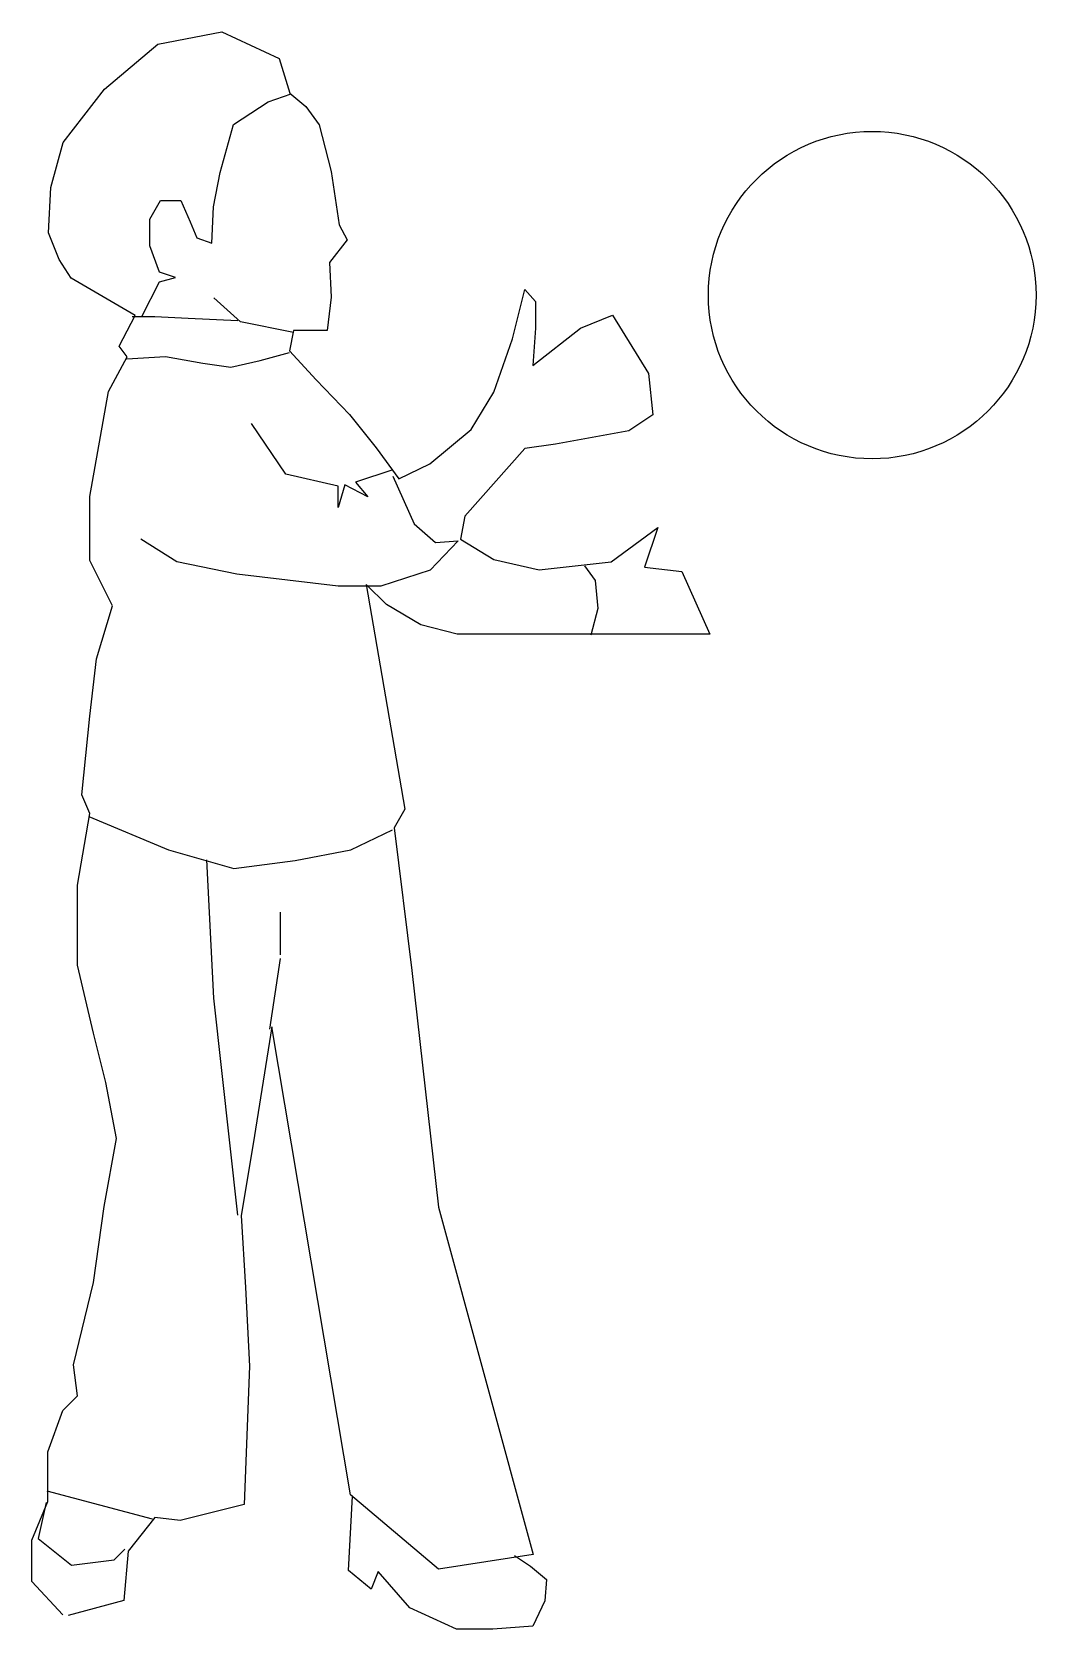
# Model space of a CAD drawing. Header units: millimetres. Extents: x -1530.367 to -1529.793, y 1850.983 to 1851.897.
import ezdxf

# ---------------------------------------------------------------- set-up
doc = ezdxf.new("R2010")
doc.units = ezdxf.units.MM
doc.header["$LTSCALE"] = 10
doc.layers.add('Humanos', color=2, linetype='Continuous')

msp = doc.modelspace()

# ---------------------------------------------------------------- linework, layer by layer
at = {"layer": 'Humanos'}
for p, q in [((-1530.32523, 1851.86444), (-1530.29478, 1851.89028)), ((-1530.29478, 1851.89028), (-1530.25824, 1851.89724)), ((-1530.25824, 1851.89724), (-1530.22544, 1851.88202)), ((-1530.22544, 1851.88202), (-1530.21935, 1851.86227)), ((-1530.34898, 1851.83399), (-1530.32523, 1851.86444)), ((-1530.2317, 1851.85731), (-1530.21865, 1851.86192)), ((-1530.21935, 1851.86227), (-1530.21021, 1851.85461)), ((-1530.25154, 1851.84426), (-1530.2317, 1851.85731)), ((-1530.21021, 1851.85461), (-1530.20256, 1851.844)), ((-1530.25911, 1851.81685), (-1530.25154, 1851.84426)), ((-1530.20256, 1851.844), (-1530.19568, 1851.81729)), ((-1530.35594, 1851.80815), (-1530.34898, 1851.83399)), ((-1530.26302, 1851.7971), (-1530.25911, 1851.81685)), ((-1530.19568, 1851.81729), (-1530.19107, 1851.78684)), ((-1530.35742, 1851.78223), (-1530.35594, 1851.80815)), ((-1530.29939, 1851.79014), (-1530.2933, 1851.80076)), ((-1530.2933, 1851.80076), (-1530.28173, 1851.80076)), ((-1530.28173, 1851.80076), (-1530.27633, 1851.78858)), ((-1530.26389, 1851.7764), (-1530.26302, 1851.7971)), ((-1530.29939, 1851.77492), (-1530.29939, 1851.79014)), ((-1530.27633, 1851.78858), (-1530.27242, 1851.77944)), ((-1530.35133, 1851.767), (-1530.35742, 1851.78223)), ((-1530.27242, 1851.77944), (-1530.26389, 1851.7764)), ((-1530.19107, 1851.78684), (-1530.18655, 1851.77831)), ((-1530.29391, 1851.75969), (-1530.29939, 1851.77492)), ((-1530.18655, 1851.77831), (-1530.19655, 1851.76526)), ((-1530.34437, 1851.75639), (-1530.35133, 1851.767)), ((-1530.19655, 1851.76526), (-1530.19568, 1851.74551)), ((-1530.30783, 1851.73507), (-1530.34437, 1851.75639)), ((-1530.30391, 1851.73446), (-1530.29391, 1851.75421)), ((-1530.28477, 1851.75665), (-1530.29391, 1851.75969)), ((-1530.29391, 1851.75421), (-1530.28477, 1851.75665)), ((-1530.24762, 1851.73142), (-1530.26285, 1851.74508)), ((-1530.19568, 1851.74551), (-1530.19803, 1851.72637)), ((-1530.09189, 1851.72159), (-1530.08493, 1851.74986)), ((-1530.08493, 1851.74986), (-1530.07884, 1851.7429)), ((-1530.07884, 1851.7429), (-1530.07884, 1851.72768)), ((-1530.31696, 1851.71741), (-1530.30783, 1851.73507)), ((-1530.29652, 1851.7342), (-1530.30957, 1851.7342)), ((-1530.27738, 1851.73333), (-1530.29652, 1851.7342)), ((-1530.2491, 1851.73185), (-1530.27738, 1851.73333)), ((-1530.053, 1851.72768), (-1530.03473, 1851.73525)), ((-1530.03473, 1851.73525), (-1530.01412, 1851.70175)), ((-1530.21717, 1851.72533), (-1530.24762, 1851.73142)), ((-1530.21717, 1851.72637), (-1530.21952, 1851.7148)), ((-1530.19803, 1851.72637), (-1530.21717, 1851.72637)), ((-1530.08041, 1851.70636), (-1530.053, 1851.72768)), ((-1530.07884, 1851.72768), (-1530.08041, 1851.70636)), ((-1530.31244, 1851.71132), (-1530.31696, 1851.71741)), ((-1530.21952, 1851.7148), (-1530.2043, 1851.6981)), ((-1530.10259, 1851.69114), (-1530.09189, 1851.72159)), ((-1530.32305, 1851.69157), (-1530.31244, 1851.71132)), ((-1530.31261, 1851.7101), (-1530.29043, 1851.71158)), ((-1530.29043, 1851.71158), (-1530.26911, 1851.70767)), ((-1530.26911, 1851.70767), (-1530.25302, 1851.70532)), ((-1530.25302, 1851.70532), (-1530.23631, 1851.70923)), ((-1530.23631, 1851.70923), (-1530.21952, 1851.71376)), ((-1530.2043, 1851.6981), (-1530.18524, 1851.67826)), ((-1530.01412, 1851.70175), (-1530.01168, 1851.67809)), ((-1530.32766, 1851.66573), (-1530.32305, 1851.69157)), ((-1530.11564, 1851.66982), (-1530.10259, 1851.69114)), ((-1530.18524, 1851.67826), (-1530.17002, 1851.65921)), ((-1530.01168, 1851.67809), (-1530.02534, 1851.66895)), ((-1530.22152, 1851.64425), (-1530.24127, 1851.67313)), ((-1530.13931, 1851.65007), (-1530.11564, 1851.66982)), ((-1530.02534, 1851.66895), (-1530.06736, 1851.66138)), ((-1530.33375, 1851.63137), (-1530.32766, 1851.66573)), ((-1530.06736, 1851.66138), (-1530.08493, 1851.65895)), ((-1530.17002, 1851.65921), (-1530.15697, 1851.64155)), ((-1530.08493, 1851.65895), (-1530.1193, 1851.62006)), ((-1530.19168, 1851.63729), (-1530.22152, 1851.64425)), ((-1530.16036, 1851.64659), (-1530.18168, 1851.63963)), ((-1530.16036, 1851.64311), (-1530.14818, 1851.61571)), ((-1530.15697, 1851.64155), (-1530.13931, 1851.65007)), ((-1530.18777, 1851.63816), (-1530.19168, 1851.62511)), ((-1530.19168, 1851.62511), (-1530.19168, 1851.63729)), ((-1530.17472, 1851.6312), (-1530.18777, 1851.63816)), ((-1530.18168, 1851.63963), (-1530.17472, 1851.6312)), ((-1530.33375, 1851.59483), (-1530.33375, 1851.63137)), ((-1530.14818, 1851.61571), (-1530.13609, 1851.6051)), ((-1530.1193, 1851.62006), (-1530.12173, 1851.60701)), ((-1530.2839, 1851.59396), (-1530.30461, 1851.60701)), ((-1530.12304, 1851.60597), (-1530.13913, 1851.58917)), ((-1530.13609, 1851.6051), (-1530.12304, 1851.60597)), ((-1530.12173, 1851.60701), (-1530.10259, 1851.59544)), ((-1530.0356, 1851.59396), (-1530.0089, 1851.61371)), ((-1530.0089, 1851.61371), (-1530.01646, 1851.59091)), ((-1530.3207, 1851.5689), (-1530.33375, 1851.59483)), ((-1530.24954, 1851.587), (-1530.2839, 1851.59396)), ((-1530.19168, 1851.58004), (-1530.24954, 1851.587)), ((-1530.13913, 1851.58917), (-1530.16732, 1851.58004)), ((-1530.10259, 1851.59544), (-1530.07667, 1851.58935)), ((-1530.07667, 1851.58935), (-1530.0356, 1851.59396)), ((-1530.05083, 1851.59178), (-1530.04474, 1851.58335)), ((-1530.01646, 1851.59091), (-1529.99515, 1851.58848)), ((-1529.99515, 1851.58848), (-1529.97905, 1851.55263)), ((-1530.16732, 1851.58004), (-1530.19168, 1851.58004)), ((-1530.17567, 1851.58108), (-1530.15349, 1851.45241)), ((-1530.1641, 1851.5696), (-1530.17567, 1851.58108)), ((-1530.04474, 1851.58335), (-1530.04317, 1851.56725)), ((-1530.32984, 1851.53845), (-1530.3207, 1851.5689)), ((-1530.14435, 1851.55803), (-1530.1641, 1851.5696)), ((-1530.04317, 1851.56725), (-1530.04709, 1851.55203)), ((-1530.12365, 1851.55263), (-1530.14435, 1851.55803)), ((-1529.97905, 1851.55263), (-1530.12365, 1851.55263)), ((-1530.33375, 1851.50565), (-1530.32984, 1851.53845)), ((-1530.33828, 1851.46068), (-1530.33375, 1851.50565)), ((-1530.33375, 1851.44997), (-1530.33828, 1851.46068)), ((-1530.34071, 1851.40891), (-1530.33375, 1851.44997)), ((-1530.15349, 1851.45241), (-1530.15958, 1851.44171)), ((-1530.33436, 1851.44823), (-1530.28869, 1851.42918)), ((-1530.18437, 1851.42918), (-1530.16062, 1851.44067)), ((-1530.15958, 1851.44171), (-1530.14957, 1851.36019)), ((-1530.28869, 1851.42918), (-1530.25128, 1851.41848)), ((-1530.26285, 1851.34436), (-1530.26676, 1851.42344)), ((-1530.25128, 1851.41848), (-1530.2163, 1851.42309)), ((-1530.2163, 1851.42309), (-1530.18437, 1851.42918)), ((-1530.34071, 1851.36324), (-1530.34071, 1851.40891)), ((-1530.22474, 1851.36915), (-1530.22474, 1851.39351)), ((-1530.33158, 1851.32426), (-1530.34071, 1851.36324)), ((-1530.23083, 1851.32652), (-1530.22474, 1851.36698)), ((-1530.14957, 1851.36019), (-1530.13435, 1851.22473)), ((-1530.2491, 1851.22012), (-1530.26285, 1851.34436)), ((-1530.32462, 1851.29607), (-1530.33158, 1851.32426)), ((-1530.22953, 1851.328), (-1530.24023, 1851.26101)), ((-1530.18455, 1851.06013), (-1530.22953, 1851.328)), ((-1530.31853, 1851.26406), (-1530.32462, 1851.29607)), ((-1530.32549, 1851.22517), (-1530.31853, 1851.26406)), ((-1530.24023, 1851.26101), (-1530.24719, 1851.21995)), ((-1530.33158, 1851.18167), (-1530.32549, 1851.22517)), ((-1530.13435, 1851.22473), (-1530.08015, 1851.02594)), ((-1530.24719, 1851.21995), (-1530.24475, 1851.1788)), ((-1530.34306, 1851.13451), (-1530.33158, 1851.18167)), ((-1530.24475, 1851.1788), (-1530.2424, 1851.13382)), ((-1530.34071, 1851.11685), (-1530.34306, 1851.13451)), ((-1530.2424, 1851.13382), (-1530.24545, 1851.05465)), ((-1530.34915, 1851.10841), (-1530.34071, 1851.11685)), ((-1530.35768, 1851.08466), (-1530.34915, 1851.10841)), ((-1530.35768, 1851.05639), (-1530.35768, 1851.08466)), ((-1530.29782, 1851.04621), (-1530.35811, 1851.0623)), ((-1530.18585, 1851.0168), (-1530.18342, 1851.05943)), ((-1530.13435, 1851.0175), (-1530.18455, 1851.06013)), ((-1530.36681, 1851.0342), (-1530.35768, 1851.05639)), ((-1530.35872, 1851.05578), (-1530.36333, 1851.03507)), ((-1530.24545, 1851.05465), (-1530.28199, 1851.04551)), ((-1530.29652, 1851.04708), (-1530.31174, 1851.02794)), ((-1530.28199, 1851.04551), (-1530.29652, 1851.04708)), ((-1530.36681, 1851.01054), (-1530.36681, 1851.0342)), ((-1530.36333, 1851.03507), (-1530.34419, 1851.01985)), ((-1530.34419, 1851.01985), (-1530.31983, 1851.02289)), ((-1530.31983, 1851.02289), (-1530.31374, 1851.02898)), ((-1530.31174, 1851.02794), (-1530.31418, 1850.99966)), ((-1530.08015, 1851.02594), (-1530.13435, 1851.0175)), ((-1530.09085, 1851.02533), (-1530.08171, 1851.01924)), ((-1530.1728, 1851.00619), (-1530.18585, 1851.0168)), ((-1530.16889, 1851.01619), (-1530.1728, 1851.00619)), ((-1530.15062, 1850.99549), (-1530.16889, 1851.01619)), ((-1530.08171, 1851.01924), (-1530.07258, 1851.01158)), ((-1530.07258, 1851.01158), (-1530.07345, 1850.9994)), ((-1530.34915, 1850.9914), (-1530.36681, 1851.01054)), ((-1530.31418, 1850.99966), (-1530.34611, 1850.99114)), ((-1530.12391, 1850.98331), (-1530.15062, 1850.99549)), ((-1530.07345, 1850.9994), (-1530.08041, 1850.98487)), ((-1530.08041, 1850.98487), (-1530.1032, 1850.98331)), ((-1530.1032, 1850.98331), (-1530.12391, 1850.98331))]:
    msp.add_line(p, q, dxfattribs=at)
msp.add_circle((-1529.88623, 1851.74664), 0.0937, dxfattribs=at)

doc.saveas('drawing.dxf')
